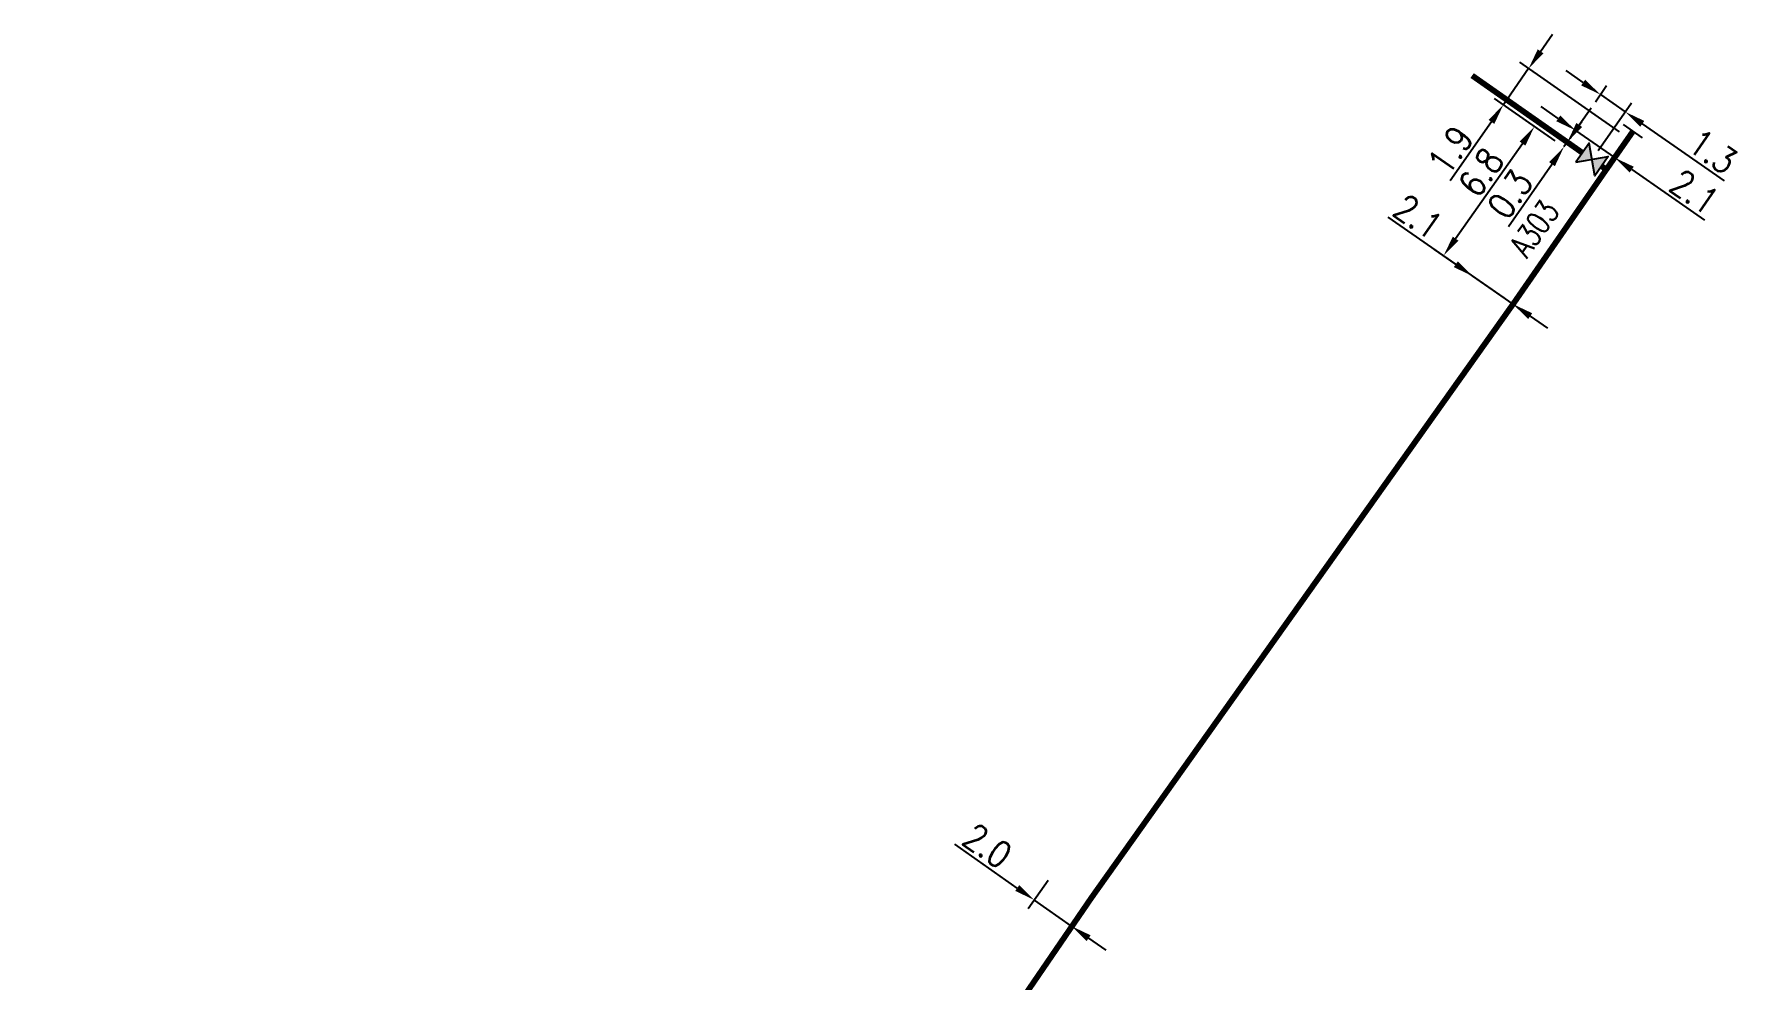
# Model space of a CAD drawing. Header units: millimetres. Extents: x 185000 to 186005, y 127000 to 128000.
# Drawn here: x 185727.6 to 185801.1, y 127474.3 to 127515 of the extents above; entities that cross this region are included whole.
import ezdxf
from ezdxf.enums import TextEntityAlignment as Align

# ---------------------------------------------------------------- set-up
doc = ezdxf.new("R2010")
doc.units = ezdxf.units.MM
doc.header["$PDMODE"] = 34
doc.layers.get('0').update_dxf_attribs({"linetype": 'CONTINUOUS'})
doc.layers.get('DEFPOINTS').update_dxf_attribs({"linetype": 'CONTINUOUS'})
for name, color, linetype in [('G_120', 4, 'CONTINUOUS'), ('G_300', 7, 'CONTINUOUS'), ('G_340', 7, 'CONTINUOUS')]:
    doc.layers.add(name, color=color, linetype=linetype)
doc.styles.add('G_ROMANS', font='ROMANS.SHX', dxfattribs={"width": 0.75})
doc.styles.get("Standard").update_dxf_attribs({"font": 'romans.shx', "width": 0.85})
doc.linetypes.add('G_TYPB_PE', pattern='A,5,-0.3,["o",Standard,S=1.5,R=0,X=0,Y=-0.5],-1.65', length=6.95)
doc.dimstyles.get("Standard").update_dxf_attribs({"dimtxt": 1.5, "dimasz": 1.2, "dimexe": 0.625, "dimexo": 0.625, "dimgap": 0.25, "dimtad": 1, "dimdec": 1, "dimzin": 0, "dimdsep": 46, "dimtxsty": 'Standard', "dimcen": -0.5, "dimadec": 0, "dimazin": 0, "dimtfac": 1, "dimtdec": 1, "dimtmove": 0, "dimatfit": 3, "dimfxl": 0, "dimtolj": 1, "dimtzin": 0, "dimarcsym": 0})

# ---------------------------------------------------------------- blocks, each defined once
blk = doc.blocks.new('*D70')
at = {"layer": 'DEFPOINTS', "color": 0, "linetype": 'Continuous', "ltscale": 0.5, "transparency": 16777216}
for p in [(185771.467, 127478.996), (185770.606, 127477.771), (185773.063, 127477.875)]:
    blk.add_point(p, dxfattribs=at)
at = {"layer": 'G_120', "color": 0, "linetype": 'Continuous', "lineweight": -2, "ltscale": 0.5, "transparency": 16777216}
for p, q in [((185769.87, 127478.288), (185767.187, 127480.173)), ((185771.198, 127478.612), (185770.337, 127477.387)), ((185772.202, 127476.649), (185770.606, 127477.771)), ((185772.793, 127477.491), (185771.932, 127476.266)), ((185772.938, 127476.132), (185773.674, 127475.615))]:
    blk.add_line(p, q, dxfattribs=at)
at = {"layer": 'G_120', "color": 0, "linetype": 'Continuous', "ltscale": 0.5, "transparency": 16777216}
for points in [[(185769.956, 127478.411), (185769.783, 127478.165), (185770.606, 127477.771)], [(185773.024, 127476.255), (185772.852, 127476.009), (185772.202, 127476.649)]]:
    blk.add_solid(points, dxfattribs=at)
at = {"layer": 'G_120', "color": 0, "linetype": 'Continuous', "ltscale": 0.5, "transparency": 16777216, "insert": (185768.591, 127480.103), "char_height": 1.125, "attachment_point": 5, "rotation": 324.90499}
blk.add_mtext('\\A1;2.0', dxfattribs=at)
blk = doc.blocks.new('*D71')
at = {"layer": 'DEFPOINTS', "color": 0, "linetype": 'Continuous', "ltscale": 0.5, "transparency": 16777216}
for p in [(185792.121, 127511.045), (185793.386, 127510.163), (185791.196, 127503.402)]:
    blk.add_point(p, dxfattribs=at)
at = {"layer": 'G_120', "color": 0, "linetype": 'Continuous', "lineweight": -2, "ltscale": 0.5, "transparency": 16777216}
for p, q in [((185793.002, 127510.431), (185791.737, 127511.312)), ((185788.726, 127506.22), (185791.603, 127510.309)), ((185790.811, 127503.67), (185787.823, 127505.752))]:
    blk.add_line(p, q, dxfattribs=at)
at = {"layer": 'G_120', "color": 0, "linetype": 'Continuous', "ltscale": 0.5, "transparency": 16777216}
for points in [[(185791.481, 127510.395), (185791.726, 127510.222), (185792.121, 127511.045)], [(185788.603, 127506.306), (185788.848, 127506.133), (185788.208, 127505.484)]]:
    blk.add_solid(points, dxfattribs=at)
at = {"layer": 'G_120', "color": 0, "linetype": 'Continuous', "ltscale": 0.5, "transparency": 16777216, "insert": (185789.815, 127509.071), "char_height": 1.125, "attachment_point": 5, "rotation": 54.86104}
blk.add_mtext('\\A1;6.8', dxfattribs=at)
blk = doc.blocks.new('*D72')
at = {"layer": 'DEFPOINTS', "color": 0, "linetype": 'Continuous', "ltscale": 0.5, "transparency": 16777216}
for p in [(185789.473, 127504.602), (185789.473, 127504.602), (185791.196, 127503.402)]:
    blk.add_point(p, dxfattribs=at)
at = {"layer": 'G_120', "color": 0, "linetype": 'Continuous', "lineweight": -2, "ltscale": 0.5, "transparency": 16777216}
for p, q in [((185788.734, 127505.117), (185785.821, 127507.147)), ((185791.196, 127503.402), (185789.473, 127504.602)), ((185791.934, 127502.887), (185792.673, 127502.373))]:
    blk.add_line(p, q, dxfattribs=at)
at = {"layer": 'G_120', "color": 0, "linetype": 'Continuous', "ltscale": 0.5, "transparency": 16777216}
for points in [[(185788.82, 127505.24), (185788.648, 127504.994), (185789.473, 127504.602)], [(185792.02, 127503.011), (185791.848, 127502.764), (185791.196, 127503.402)]]:
    blk.add_solid(points, dxfattribs=at)
at = {"layer": 'G_120', "color": 0, "linetype": 'Continuous', "ltscale": 0.5, "transparency": 16777216, "insert": (185787.113, 127507.16), "char_height": 1.125, "attachment_point": 5, "rotation": 325.13439}
blk.add_mtext('\\A1;2.1', dxfattribs=at)
blk = doc.blocks.new('*D73')
at = {"layer": 'DEFPOINTS', "color": 0, "linetype": 'Continuous', "ltscale": 0.5, "transparency": 16777216}
for p in [(185793.882, 127510.878), (185793.386, 127510.163), (185795.068, 127508.991)]:
    blk.add_point(p, dxfattribs=at)
at = {"layer": 'G_120', "color": 0, "linetype": 'Continuous', "lineweight": -2, "ltscale": 0.5, "transparency": 16777216}
for p, q in [((185793.143, 127511.392), (185792.405, 127511.907)), ((185793.653, 127510.548), (185794.149, 127511.263)), ((185793.882, 127510.878), (185795.564, 127509.706)), ((185795.335, 127509.377), (185795.831, 127510.091)), ((185796.302, 127509.191), (185799.43, 127507.012))]:
    blk.add_line(p, q, dxfattribs=at)
at = {"layer": 'G_120', "color": 0, "linetype": 'Continuous', "ltscale": 0.5, "transparency": 16777216}
for points in [[(185793.229, 127511.515), (185793.057, 127511.269), (185793.882, 127510.878)], [(185796.388, 127509.314), (185796.216, 127509.068), (185795.564, 127509.706)]]:
    blk.add_solid(points, dxfattribs=at)
at = {"layer": 'G_120', "color": 0, "linetype": 'Continuous', "ltscale": 0.5, "transparency": 16777216, "insert": (185798.996, 127508.229), "char_height": 1.125, "attachment_point": 5, "rotation": 325.13439}
blk.add_mtext('\\A1;2.1', dxfattribs=at)
blk = doc.blocks.new('*D74')
at = {"layer": 'DEFPOINTS', "color": 0, "transparency": 16777216}
for p in [(185790.781, 127511.979), (185793.386, 127510.163), (185796.155, 127510.55)]:
    blk.add_point(p, dxfattribs=at)
at = {"layer": 'G_340', "color": 0, "lineweight": -2, "transparency": 16777216}
for p, q in [((185792.381, 127514.276), (185792.896, 127515.014)), ((185795.77, 127510.818), (185791.482, 127513.806)), ((185791.867, 127513.538), (185790.781, 127511.979)), ((185793.002, 127510.431), (185790.396, 127512.247)), ((185790.266, 127511.24), (185788.496, 127508.7))]:
    blk.add_line(p, q, dxfattribs=at)
at = {"layer": 'G_340', "color": 0, "transparency": 16777216}
for points in [[(185792.258, 127514.362), (185792.504, 127514.19), (185791.867, 127513.538)], [(185790.143, 127511.326), (185790.389, 127511.154), (185790.781, 127511.979)]]:
    blk.add_solid(points, dxfattribs=at)
at = {"layer": 'G_340', "color": 0, "transparency": 16777216, "insert": (185788.509, 127510.029), "char_height": 1.125, "attachment_point": 5, "rotation": 55.13439}
blk.add_mtext('\\A1;1.9', dxfattribs=at)
blk = doc.blocks.new('*D75')
at = {"layer": 'DEFPOINTS', "color": 0, "linetype": 'Continuous', "ltscale": 0.5, "transparency": 16777216}
for p in [(185793.386, 127510.163), (185793.386, 127510.163), (185793.529, 127510.369)]:
    blk.add_point(p, dxfattribs=at)
at = {"layer": 'G_120', "color": 0, "linetype": 'Continuous', "lineweight": -2, "ltscale": 0.5, "transparency": 16777216}
for p, q in [((185794.041, 127511.108), (185794.554, 127511.848)), ((185793.529, 127510.369), (185793.386, 127510.163)), ((185792.874, 127509.423), (185791.006, 127506.729))]:
    blk.add_line(p, q, dxfattribs=at)
at = {"layer": 'G_120', "color": 0, "linetype": 'Continuous', "ltscale": 0.5, "transparency": 16777216}
for points in [[(185793.918, 127511.194), (185794.165, 127511.023), (185793.529, 127510.369)], [(185792.75, 127509.509), (185792.997, 127509.338), (185793.386, 127510.163)]]:
    blk.add_solid(points, dxfattribs=at)
at = {"layer": 'G_120', "color": 0, "linetype": 'Continuous', "ltscale": 0.5, "transparency": 16777216, "insert": (185791.067, 127508.133), "char_height": 1.125, "attachment_point": 5, "rotation": 55.2796}
blk.add_mtext('\\A1;0.3', dxfattribs=at)
blk = doc.blocks.new('*D76')
at = {"layer": 'DEFPOINTS', "color": 0, "transparency": 16777216}
for p in [(185794.952, 127512.418), (185794.469, 127511.725), (185794.591, 127509.625)]:
    blk.add_point(p, dxfattribs=at)
at = {"layer": 'G_300', "color": 0, "lineweight": -2, "transparency": 16777216}
for p, q in [((185794.213, 127512.933), (185793.475, 127513.447)), ((185794.737, 127512.11), (185795.22, 127512.803)), ((185794.952, 127512.418), (185796.018, 127511.675)), ((185794.858, 127510.01), (185796.286, 127512.059)), ((185796.757, 127511.16), (185800.276, 127508.709))]:
    blk.add_line(p, q, dxfattribs=at)
at = {"layer": 'G_300', "color": 0, "transparency": 16777216}
for points in [[(185794.299, 127513.056), (185794.127, 127512.81), (185794.952, 127512.418)], [(185796.843, 127511.283), (185796.671, 127511.037), (185796.018, 127511.675)]]:
    blk.add_solid(points, dxfattribs=at)
at = {"layer": 'G_300', "color": 0, "transparency": 16777216, "insert": (185799.785, 127509.965), "char_height": 1.125, "attachment_point": 5, "rotation": 325.13439}
blk.add_mtext('\\A1;1.3', dxfattribs=at)
blk = doc.blocks.new('G_300_04')
at = {"linetype": 'Continuous'}
h = blk.add_hatch(color=0, dxfattribs=at)
h.paths.add_polyline_path([(-0.5, 0.5), (-0.5, -0.5), (0, 0)])
h.paths.add_polyline_path([(0.5, 0.5), (0, 0), (0.5, -0.5)])
at = {"color": 0, "linetype": 'Continuous', "flags": 128}
blk.add_lwpolyline([(-0.5, -0.5), (0.5, 0.5), (0.5, -0.5), (-0.5, 0.5)], close=True, dxfattribs=at)
at = {"color": 0, "linetype": 'Continuous', "width": 0.75}
blk.add_attdef('NUM', text='', height=1, dxfattribs=at).set_placement((0, 1.782), align=Align.MIDDLE_CENTER)
at = {"color": 0, "linetype": 'Continuous', "width": 0.75, "flags": 3}
for tag, p in [('DEF_LEG', (0, -5)), ('DEF_COUP', (0, -7.5)), ('DEF_TYPE', (0, -10))]:
    blk.add_attdef(tag, text='', height=1.2, dxfattribs=at).set_placement(p, align=Align.MIDDLE)
blk = doc.blocks.new('G_340_07')
at = {"color": 0, "linetype": 'Continuous', "const_width": 0.25, "flags": 128}
blk.add_lwpolyline([(0, 0), (0.35, 0)], dxfattribs=at)
at = {"color": 0, "linetype": 'Continuous', "flags": 128}
blk.add_lwpolyline([(0.35, -0.5), (0.35, 0.5)], dxfattribs=at)
at = {"color": 0, "linetype": 'Continuous', "width": 0.75, "flags": 3}
for tag, p in [('DEF_LEG', (0, -5)), ('DEF_COUP', (0, -7.5)), ('DEF_TYPE', (0, -10))]:
    blk.add_attdef(tag, text='', height=1.2, dxfattribs=at).set_placement(p, align=Align.MIDDLE)

msp = doc.modelspace()

# ---------------------------------------------------------------- linework, layer by layer
at = {"layer": 'G_120', "linetype": 'G_TYPB_PE', "ltscale": 0.5, "const_width": 0.25, "flags": 128}
for points in [[(185794.181, 127509.912), (185789.436, 127513.236)], [(185796.155, 127510.55), (185795.068, 127508.991), (185791.196, 127503.402), (185773.063, 127477.875), (185758.554, 127456.657), (185758.554, 127456.657), (185758.554, 127456.657), (185758.554, 127456.657), (185758.554, 127456.657), (185758.554, 127456.657), (185747.686, 127442.042), (185740.262, 127431.366), (185734.81, 127424.352), (185734.11, 127420.659), (185734.11, 127420.659), (185734.11, 127420.659), (185734.11, 127420.659), (185731.542, 127416.816), (185730.232, 127415.204), (185729.202, 127414.266), (185727.704, 127413.187)], [(185795.208, 127509.192), (185795, 127509.338)]]:
    msp.add_lwpolyline(points, dxfattribs=at)

# ---------------------------------------------------------------- block references
at = {"layer": 'G_300'}
ref = msp.add_blockref('G_300_04', (185794.591, 127509.625), dxfattribs=dict(at, rotation=324.9929252262811))
ref.add_attrib('NUM', 'A303', dxfattribs={"layer": '0', "color": 0, "linetype": 'Continuous', "height": 1, "rotation": 54.99293, "style": 'G_ROMANS', "width": 0.75}).set_placement((185792.112, 127506.659), align=Align.MIDDLE)
at = {"layer": 'G_340', "rotation": 55.13439045029843}
msp.add_blockref('G_340_07', (185796.155, 127510.55), dxfattribs=at)

# ---------------------------------------------------------------- dimensions: what is measured, and where the dimension line sits
at = {"layer": 'G_120', "linetype": 'Continuous', "ltscale": 0.5}
for base, p1, p2, angle, picture, middle in [((185793.386, 127510.163), (185793.529, 127510.369), (185793.386, 127510.163), 55.2796, '*D75', (185791.684, 127507.706)), ((185793.882, 127510.878), (185795.068, 127508.991), (185793.386, 127510.163), 325.13439, '*D73', (185798.567, 127507.613)), ((185792.121, 127511.045), (185791.196, 127503.402), (185793.386, 127510.163), 234.86104, '*D71', (185790.429, 127508.639)), ((185789.473, 127504.602), (185791.196, 127503.402), (185789.473, 127504.602), 325.13439, '*D72', (185786.684, 127506.545)), ((185770.6061, 127477.7706), (185773.0626, 127477.8748), (185771.4671, 127478.9959), 324.90499, '*D70', (185768.1603, 127479.4892))]:
    dim = msp.add_linear_dim(base=base, p1=p1, p2=p2, angle=angle, dimstyle='Standard', override={"dimscale": 0.75}, dxfattribs=at)
    dim.commit()
    dim.dimension.update_dxf_attribs({"geometry": picture, "text_midpoint": middle, "dimtype": 160})
at = {"layer": 'G_300'}
dim = msp.add_linear_dim(base=(185794.952, 127512.418), p1=(185794.591, 127509.625), p2=(185794.469, 127511.725), angle=325.13439, dimstyle='Standard', override={"dimscale": 0.75}, dxfattribs=at)
dim.commit()
dim.dimension.update_dxf_attribs({"geometry": '*D76', "text_midpoint": (185799.356, 127509.349), "dimtype": 160})
at = {"layer": 'G_340'}
dim = msp.add_linear_dim(base=(185790.781, 127511.979), p1=(185796.155, 127510.55), p2=(185793.386, 127510.163), angle=55.13439, dimstyle='Standard', override={"dimscale": 0.75}, dxfattribs=at)
dim.commit()
dim.dimension.update_dxf_attribs({"geometry": '*D74', "text_midpoint": (185789.124, 127509.601), "dimtype": 160})

doc.saveas('drawing.dxf')
